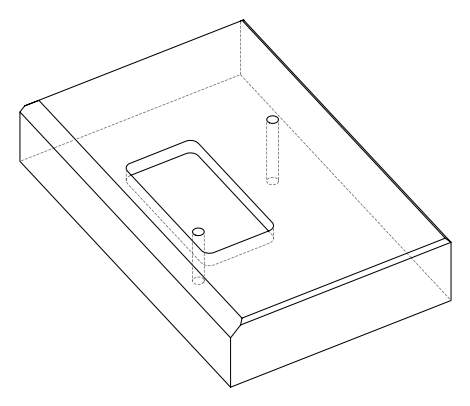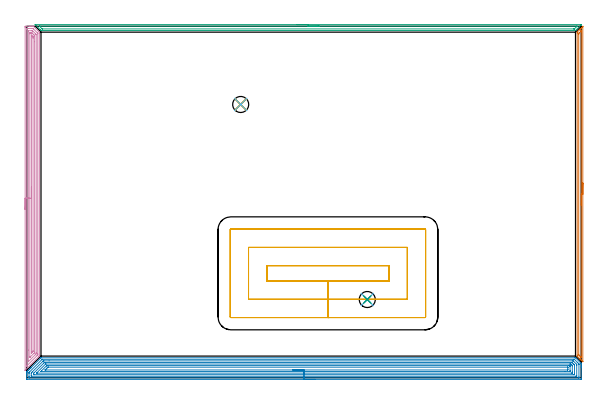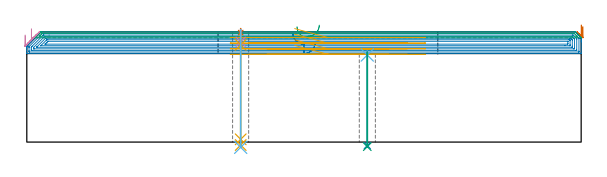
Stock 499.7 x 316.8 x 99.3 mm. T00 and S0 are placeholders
(PLAN: 12 operations, 7 tool changes, 65 min)
(1 AREA_MILL | FG_CHAMFER_SURFACE | UGT0205_001 | 4.95 min | 3972 mm3)
(2 AREA_MILL_1 | FG_CHAMFER_SURFACE_1 | UGT0205_001 | 28.08 min | 94935 mm3)
(3 AREA_MILL_2 | FG_CHAMFER_SURFACE_2 | UGT0205_001 | 7.99 min | 6918 mm3)
(4 AREA_MILL_3 | FG_CHAMFER_SURFACE_3 | UGT0205_001 | 12.35 min | 24592 mm3)
(5 MILL_RECTANGULAR_POCKET | POCKET_RECTANGULAR_STRAIGHT | UGT0201_105 | Follow Part, ap 5.5, ae 75% | 9.89 min | 405152 mm3)
(6 SPOT_DRILL | STEP1HOLE | NXT0321_9005460120000 | 0.03 min | 1 mm3)
(7 SPOT_DRILL_1 | STEP1HOLE_1 | NXT0321_9005460120000 | 0.03 min | 9 mm3)
(8 DRILL_THROUGH_HOLE_INTO_CENTER | STEP1HOLE | NXT0301_065 | 0.34 min | 5416 mm3)
(9 DRILL_TO_ENLARGE_THROUGH_HOLE | STEP1HOLE | NXT0301_106 | 0.35 min | 7586 mm3)
(10 DRILL_BLIND_HOLE_INTO_CENTER | STEP1HOLE_1 | NXT0301_030 | 0.05 min | 202 mm3)
(11 GUN_DRILL_THROUGH_HOLE | STEP1HOLE_1 | UGT0307_001 | 0.47 min | 1787 mm3)
(12 SPADE_DRILL_TO_ENLARGE_THROUGH_HOLE | STEP1HOLE_1 | UGT0306_005 | 0.43 min | 14344 mm3)
(TOOL UGT0205_001 | Chamfer Mill 20 x 3 x 45 deg. | D20 FL50 Z2)
(TOOL UGT0201_105 | End Mill 22 mm | D22 FL25 Z2)
(TOOL NXT0321_9005460120000 | NC Spot Drill, 142deg, 12mm, Carbide, Uncoated | D12 PA142 FL30 Z2)
(TOOL NXT0301_065 | Carbide Drill 9.4mm [860.1-0940-075A1-MM 2214] | D9.4 PA140 FL98 Z2)
(TOOL NXT0301_106 | Carbide Drill 14.5mm [860.1-1450-073A1-MM 2214] | D14.5 PA140 FL83 Z2)
(TOOL NXT0301_030 | Carbide Drill 5.9mm [860.1-0590-018A1-MM 2214] | D5.9 PA140 FL28 Z2)
(TOOL UGT0307_001 | Gun Drill 5 mm | D5 PA130 FL24 Z1)
(TOOL UGT0306_005 | Spade Drill 14.5mm | D14.5 PA132 FL10 Z2)
(OP 1 AREA_MILL)
G17 G21 G94 G90
T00 M6
G54
G17 G0 G90 X501.2 Y175.5 S1061 M3
G43 Z109.3 H0
Z104.2
G94 G1 Y175.462 Z103.328 F250.
Y175.348 Z102.463
Y175.159 Z101.612
Y174.897 Z100.78
Y174.563 Z99.974
Y174.16 Z99.2
Y173.692 Z98.464
Y173.16 Z97.772
Y172.571 Z97.129
Y171.928 Z96.54
Y171.236 Z96.008
Y170.5 Z95.54
Y169.726 Z95.137
Y168.92 Z94.803
Y168.088 Z94.541
Y167.236 Z94.352
Y166.372 Z94.238
Y165.5 Z94.2
Y14.568
X501.198 Y14.52 Z94.202
X501.192 Y14.408 Z94.206
X499.692 Y15.907 Z95.706
X499.525 Y16.072 Z95.87
X499.365 Y16.234 Z96.032
X499.245 Y16.354 Z96.153
X499.088 Y16.51 Z96.307
X498.936 Y16.662 Z96.461
X498.798 Y16.801 Z96.599
X498.65 Y16.948 Z96.745
X498.508 Y17.091 Z96.89
X498.352 Y17.247 Z97.046
X498.212 Y17.386 Z97.183
X496.462 Y19.137 Z98.935
X496.123 Y19.48 Z99.277
X496.107 Y19.5 Z99.293
X496.1 Y20.373 Z99.3
Y310.627
X496.107 Y311.5 Z99.293
X496.123 Y311.52 Z99.277
X496.462 Y311.864 Z98.935
X498.212 Y313.615 Z97.183
X498.352 Y313.753 Z97.046
X498.508 Y313.909 Z96.89
X498.65 Y314.052 Z96.745
X498.798 Y314.199 Z96.599
X498.936 Y314.338 Z96.461
X499.088 Y314.49 Z96.307
X499.245 Y314.646 Z96.153
X499.365 Y314.766 Z96.032
X499.525 Y314.928 Z95.87
X500.049 Y315.449 Z95.351
X500.492 Y315.893 Z94.905
X500.98 Y316.38 Z94.42
X501.093 Y316.493 Z94.306
X501.183 Y316.581 Z94.215
X501.194 Y316.583 Z94.204
X501.199 Y316.581 Z94.199
X501.2 Y165.5 Z94.2
X499.786 Z95.614
X499.785 Y18.768 Z95.615
X499.784 Y18.587 Z95.616
X499.781 Y18.374 Z95.619
X499.779 Y18.285 Z95.621
X499.726 Y18.335 Z95.674
X499.465 Y18.587 Z95.935
X499.088 Y18.962 Z96.312
X498.57 Y19.48 Z96.83
X498.212 Y19.84 Z97.188
X497.688 Y20.373 Z97.712
X497.521 Y20.556 Z97.879
X497.519 Y20.729 Z97.881
X497.515 Y21.085 Z97.885
Y309.553
Y309.734
X497.52 Y310.441 Z97.88
X497.567 Y310.505 Z97.833
X497.681 Y310.627 Z97.719
X497.948 Y310.897 Z97.452
X498.212 Y311.163 Z97.188
X499.088 Y312.038 Z96.312
X499.463 Y312.413 Z95.937
X499.564 Y312.513 Z95.836
X499.719 Y312.662 Z95.681
X499.776 Y312.715 Z95.624
X499.781 Y312.598 Z95.619
X499.784 Y312.413 Z95.616
X499.785 Y312.229 Z95.615
X499.786 Y311.701 Z95.614
Y165.5
Y164.628 Z95.652
Y163.764 Z95.766
Y162.912 Z95.955
Y162.08 Z96.217
Y161.274 Z96.551
Y160.5 Z96.954
Y159.764 Z97.423
Y159.072 Z97.954
Y158.429 Z98.543
Y157.84 Z99.186
Y157.308 Z99.878
Y156.84 Z100.614
Y156.437 Z101.388
Y156.103 Z102.194
Y155.841 Z103.026
Y155.652 Z103.878
Y155.538 Z104.743
Y155.5 Z105.614
G0 Z109.3
M5
M2
(OP 2 AREA_MILL_1)
G17 G21 G94 G90
T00 M6
G54
G17 G0 G90 X259.85 Y-1.5 S1061 M3
G43 Z109.3 H0
Z89.8
G94 G1 X259.812 Z88.928 F250.
X259.698 Z88.064
X259.509 Z87.212
X259.247 Z86.38
X258.913 Z85.574
X258.51 Z84.8
X258.042 Z84.064
X257.51 Z83.372
X256.921 Z82.729
X256.278 Z82.14
X255.586 Z81.609
X254.85 Z81.14
X254.076 Z80.737
X253.27 Z80.403
X252.438 Z80.141
X251.587 Z79.952
X250.722 Z79.838
X249.85 Z79.8
X0.617
X0.141 Y-1.495 Z79.803
X0.009 Y-1.491 Z79.806
X0. Y-1.024 Z80.273
Y1.626 Z82.921
Y3.055 Z84.351
Y3.392 Z84.688
Y4.067 Z85.367
Y4.9 Z86.2
X0.002 Y5.159 Z86.458
X0.004 Y5.193 Z86.491
X0.022 Y5.222 Z86.521
X0.187 Y5.388 Z86.687
X0.252 Y5.453 Z86.75
X0.32 Y5.52 Z86.819
X0.478 Y5.679 Z86.978
X0.546 Y5.748 Z87.044
X0.617 Y5.818 Z87.117
X0.77 Y5.97 Z87.269
X0.84 Y6.042 Z87.338
X1.486 Y6.686 Z87.986
X1.723 Y6.925 Z88.221
X2.34 Y7.54 Z88.84
X2.404 Y7.604 Z88.904
X2.607 Y7.808 Z89.104
X3.194 Y8.394 Z89.694
X3.297 Y8.498 Z89.797
X3.49 Y8.692 Z89.988
X3.595 Y8.795 Z90.095
X3.681 Y8.881 Z90.181
X3.784 Y8.986 Z90.282
X12.764 Y17.965 Z99.263
X12.774 Y17.973 Z99.271
X12.804 Y17.997 Z99.286
X13.124 Y18. Z99.3
X493.723
X494.603 Y17.993 Z99.293
X494.616 Y17.983 Z99.283
X494.635 Y17.965 Z99.264
X499.567 Y13.033 Z94.332
X499.69 Y12.901 Z94.195
X499.7 Y12.77 Z94.07
Y12.016 Z93.316
Y11.341 Z92.637
Y10.121 Z91.418
Y9.575 Z90.869
Y8.964 Z90.26
Y-1.024 Z80.274
X499.698 Y-1.299 Z79.998
X499.69 Y-1.492 Z79.806
X499.495 Y-1.499 Z79.799
X249.85 Y-1.5 Z79.8
Y-0.086 Z81.214
X2.404 Y-0.085 Z81.215
X2.348
X2.019 Y-0.079 Z81.221
X2.01 Y0.027 Z81.327
X2.003 Y0.256 Z81.556
X2.001 Y0.743 Z82.043
X2. Y1.142 Z82.442
Y3.792 Z85.092
X2.001 Y4.276 Z85.576
X2.004 Y4.671 Z85.971
X2.01 Y4.73 Z86.03
X2.034 Y4.772 Z86.072
X2.114 Y4.857 Z86.157
X2.404 Y5.154 Z86.454
X13.509 Y16.259 Z97.559
X13.68 Y16.427 Z97.727
X13.819 Y16.56 Z97.86
X13.84 Y16.578 Z97.878
X13.861 Y16.581 Z97.881
X13.912 Y16.584 Z97.884
X14.017 Y16.585 Z97.885
X14.073 Y16.586 Z97.886
X492.885
X493.304 Y16.583 Z97.883
X493.513 Y16.579 Z97.879
X493.561 Y16.578 Z97.878
X493.621 Y16.522 Z97.822
X493.723 Y16.426 Z97.726
X496.16 Y13.991 Z95.291
X497.043 Y13.108 Z94.408
X497.296 Y12.853 Z94.153
X497.607 Y12.535 Z93.835
X497.682 Y12.457 Z93.757
X497.69 Y12.357 Z93.657
X497.694 Y12.224 Z93.524
X497.699 Y11.826 Z93.126
Y0.743 Z82.043
X497.698 Y0.346 Z81.646
X497.69 Y-0.055 Z81.245
X497.681 Y-0.08 Z81.22
X497.662 Y-0.081 Z81.219
X497.61 Y-0.084 Z81.216
X497.505 Y-0.085 Z81.215
X497.296 Y-0.086 Z81.214
X249.85
Y1.329 Z82.629
X4.491
X4.191 Y1.33 Z82.63
X4.091 Y1.332 Z82.632
X4.02 Y1.335 Z82.635
X4.01 Y1.438 Z82.738
X4.004 Y1.626 Z82.926
X4.001 Y1.814 Z83.114
Y3.58 Z84.88
X4.01 Y4.276 Z85.576
X4.088 Y4.377 Z85.677
X4.191 Y4.488 Z85.788
X4.527 Y4.827 Z86.127
X4.858 Y5.159 Z86.459
X14.741 Y15.041 Z96.341
X14.799 Y15.097 Z96.397
X14.848 Y15.14 Z96.44
X14.878 Y15.164 Z96.464
X14.91 Y15.166 Z96.466
X15.504 Y15.17 Z96.47
X20.097 Y15.172 Z96.472
X491.636 Y15.171 Z96.471
X491.936 Y15.169 Z96.469
X492.536 Y15.164 Z96.464
X492.606 Y15.096 Z96.396
X495.509 Y12.192 Z93.492
X495.614 Y12.083 Z93.383
X495.665 Y12.028 Z93.328
X495.687 Y12.002 Z93.302
X495.69 Y11.906 Z93.206
X495.698 Y11.53 Z92.83
X495.699 Y11.341 Z92.641
X495.7 Y11.153 Z92.453
X495.699 Y1.626 Z82.926
X495.698 Y1.439 Z82.739
X495.693 Y1.375 Z82.675
X495.688 Y1.335 Z82.635
X495.659 Y1.334 Z82.634
X495.509 Y1.331 Z82.631
X494.917 Y1.329 Z82.629
X494.616
X249.85
Y2.743 Z84.043
X6.871
X6.633 Y2.744 Z84.044
X6.123 Y2.75 Z84.05
X6.01 Y2.758 Z84.058
X6.001 Y3.392 Z84.692
X6.01 Y3.822 Z85.122
X6.025 Y3.865 Z85.165
X6.054 Y3.898 Z85.198
X6.109 Y3.958 Z85.258
X6.202 Y4.053 Z85.353
X6.424 Y4.276 Z85.576
X15.257 Y13.108 Z94.408
X15.53 Y13.378 Z94.678
X15.804 Y13.644 Z94.944
X15.927 Y13.75 Z95.05
X16.045 Y13.753 Z95.053
X16.697 Y13.756 Z95.056
X16.933 Y13.757 Z95.057
X491.043
X491.281 Y13.755 Z95.055
X491.443 Y13.752 Z95.052
X491.479 Y13.75 Z95.05
X491.571 Y13.668 Z94.968
X491.72 Y13.526 Z94.826
X491.936 Y13.315 Z94.615
X493.027 Y12.224 Z93.524
X493.219 Y12.031 Z93.331
X493.588 Y11.655 Z92.955
X493.688 Y11.551 Z92.851
X493.692 Y11.525 Z92.825
X493.696 Y11.471 Z92.771
X493.7 Y11.364 Z92.664
Y11.341 Z92.641
Y3.392 Z84.692
X493.694 Y2.962 Z84.262
X493.69 Y2.754 Z84.054
X493.48 Y2.75 Z84.05
X492.83 Y2.744 Z84.044
X492.593 Y2.743 Z84.043
X249.85
Y4.157 Z85.457
X9.55
X8.776 Y4.158 Z85.458
X8.774 Y4.159 Z85.459
X8.772 Y4.162 Z85.462
X8.88 Y4.276 Z85.576
X9.211 Y4.611 Z85.911
X16.76 Y12.162 Z93.462
X16.826 Y12.224 Z93.524
X16.914 Y12.304 Z93.604
X16.955 Y12.336 Z93.636
X17.47 Y12.343 Z93.643
X489.256
X490.031 Y12.342 Z93.642
X490.15 Y12.34 Z93.64
X490.269 Y12.336 Z93.636
X490.466 Y12.324 Z93.624
X490.57 Y12.224 Z93.524
X491.043 Y11.758 Z93.058
X491.457 Y11.341 Z92.641
X491.591 Y11.201 Z92.501
X491.69 Y11.095 Z92.395
X491.693 Y11.016 Z92.316
X491.699 Y10.693 Z91.993
X491.7 Y5.159 Z86.459
X491.699 Y4.51 Z85.81
X491.693 Y4.276 Z85.576
X491.69 Y4.196 Z85.496
X491.675 Y4.164 Z85.464
X491.163 Y4.157 Z85.457
X249.85
Y5.571 Z86.871
X12.706
X12.662 Y5.572 Z86.872
X12.639 Y5.574 Z86.874
X12.633 Y5.576 Z86.876
Y5.579 Z86.879
X12.643 Y5.593 Z86.893
X12.663 Y5.614 Z86.914
X13.089 Y6.042 Z87.342
X17.59 Y10.543 Z91.843
X17.861 Y10.81 Z92.11
X17.94 Y10.884 Z92.184
X17.971 Y10.912 Z92.212
X18.013 Y10.923 Z92.223
X18.484 Y10.926 Z92.226
X18.901 Y10.928 Z92.228
X488.363 Y10.929 Z92.229
X488.781 Y10.927 Z92.227
X489.256 Y10.924 Z92.224
X489.41 Y10.922 Z92.222
X489.57 Y10.772 Z92.072
X489.65 Y10.693 Z91.993
X489.687 Y10.654 Z91.954
X489.69 Y10.604 Z91.904
X489.695 Y10.458 Z91.758
X489.699 Y10.02 Z91.32
X489.7 Y6.487 Z87.787
X489.699 Y6.042 Z87.342
X489.695 Y5.608 Z86.908
X489.69 Y5.58 Z86.88
X489.671 Y5.578 Z86.878
X489.613 Y5.574 Z86.874
X489.494 Y5.572 Z86.872
X485.105 Y5.571 Z86.871
X249.85
Y6.985 Z88.285
X17.27 Y6.986 Z88.286
X16.697 Y6.988 Z88.288
X16.632 Y6.989 Z88.289
X16.506 Y6.999 Z88.299
X16.515 Y7.011 Z88.311
X16.56 Y7.06 Z88.36
X16.609 Y7.111 Z88.411
X16.697 Y7.2 Z88.5
X18.189 Y8.692 Z89.992
X18.484 Y8.986 Z90.286
X18.781 Y9.28 Z90.58
X18.985 Y9.477 Z90.777
X19.018 Y9.508 Z90.808
X19.065 Y9.51 Z90.81
X19.169 Y9.513 Z90.813
X19.377 Y9.514 Z90.814
X19.438 Y9.515 Z90.815
X487.531 Y9.514 Z90.814
X487.66 Y9.509 Z90.809
X487.685 Y9.508 Z90.808
X487.691 Y9.494 Z90.794
X487.697 Y9.471 Z90.771
X487.699 Y9.447 Z90.747
Y7.808 Z89.108
X487.698 Y7.583 Z88.883
X487.69 Y7.353 Z88.653
X487.668 Y6.992 Z88.292
X487.47 Y6.987 Z88.287
X487.408 Y6.986 Z88.286
X249.85 Y6.985 Z88.285
X248.978 Z88.323
X248.114 Z88.437
X247.262 Z88.626
X246.43 Z88.888
X245.624 Z89.222
X244.85 Z89.625
X244.114 Z90.094
X243.422 Z90.625
X242.779 Z91.214
X242.19 Z91.857
X241.659 Z92.55
X241.19 Z93.285
X240.787 Z94.059
X240.453 Z94.865
X240.191 Z95.697
X240.002 Z96.549
X239.888 Z97.414
X239.85 Z98.285
G0 Z109.3
M5
M2
(OP 3 AREA_MILL_2)
G17 G21 G94 G90
T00 M6
G54
G17 G0 G90 X243.6 Y318.298 S1061 M3
G43 Z109.3 H0
Z104.002
G94 G1 X243.638 Z103.13 F250.
X243.752 Z102.265
X243.941 Z101.414
X244.203 Z100.582
X244.537 Z99.776
X244.94 Z99.002
X245.409 Z98.266
X245.94 Z97.574
X246.529 Z96.931
X247.172 Z96.341
X247.864 Z95.81
X248.6 Z95.341
X249.374 Z94.939
X250.18 Z94.605
X251.012 Z94.342
X251.864 Z94.154
X252.729 Z94.04
X253.6 Z94.002
X499.629 Y318.296 Z94.003
X499.653 Y318.295 Z94.002
X499.7 Y318.289 Z94.005
X499.699 Y318.213 Z94.08
X499.69 Y318.098 Z94.194
X499.581 Y317.979 Z94.317
X499.538 Y317.938 Z94.361
X494.598 Y313. Z99.3
X13.046
X12.803 Y313.003 Z99.291
X12.797 Y313.004 Z99.29
X12.695 Y313.103 Z99.193
X12.602 Y313.198 Z99.101
X12.352 Y313.447 Z98.852
X7.683 Y318.117 Z94.182
X7.515 Y318.293 Z94.006
X7.513 Y318.299 Z94.
X253.6 Y318.298 Z94.002
Y316.884 Z95.416
X495.583 Y316.882 Z95.418
X495.831 Y316.881 Z95.419
X495.955 Y316.878 Z95.422
X496.006 Y316.876 Z95.424
X496.004 Y316.866 Z95.434
X495.808 Y316.661 Z95.639
X495.662 Y316.513 Z95.787
X495.493 Y316.342 Z95.958
X493.704 Y314.555 Z97.745
X493.586 Y314.444 Z97.856
X493.56 Y314.422 Z97.878
X493.515 Y314.419 Z97.881
X493.415 Y314.416 Z97.884
X493.213 Y314.415 Z97.885
X492.81 Y314.414 Z97.886
X14.303 Y314.415 Z97.885
X13.9 Y314.42 Z97.88
X13.854 Y314.421 Z97.879
X13.784 Y314.478 Z97.822
X13.654 Y314.6 Z97.7
X13.496 Y314.754 Z97.546
X11.467 Y316.784 Z95.516
X11.431 Y316.822 Z95.478
X11.397 Y316.864 Z95.436
X11.388 Y316.879 Z95.421
X11.41 Y316.881 Z95.419
X11.708 Y316.885 Z95.415
X11.795 Y316.886 Z95.414
X253.6 Y316.884 Z95.416
X254.472 Z95.454
X255.337 Z95.568
X256.188 Z95.757
X257.02 Z96.019
X257.826 Z96.353
X258.6 Z96.756
X259.336 Z97.225
X260.028 Z97.756
X260.671 Z98.345
X261.261 Z98.988
X261.792 Z99.68
X262.26 Z100.416
X262.663 Z101.19
X262.997 Z101.996
X263.259 Z102.828
X263.448 Z103.68
X263.562 Z104.544
X263.6 Z105.416
G0 Z109.3
M5
M2
(OP 4 AREA_MILL_3)
G17 G21 G94 G90
T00 M6
G54
G17 G0 G90 X-1.5 Y151.75 S1061 M3
G43 Z109.3 H0
Z96.5
G94 G1 Y151.788 Z95.628 F250.
Y151.902 Z94.764
Y152.091 Z93.912
Y152.353 Z93.08
Y152.687 Z92.274
Y153.09 Z91.5
Y153.558 Z90.764
Y154.09 Z90.072
Y154.679 Z89.429
Y155.322 Z88.84
Y156.014 Z88.309
Y156.75 Z87.84
Y157.524 Z87.437
Y158.33 Z87.103
Y159.162 Z86.841
Y160.014 Z86.652
Y160.878 Z86.538
Y161.75 Z86.5
Y315.899
X-1.499 Y316.191 Z86.501
X-1.493 Y316.786 Z86.504
X-1.491 Y316.793 Z86.506
X-0.899 Y316.8 Z87.098
X2.67 Z90.664
X3.236 Z91.233
X3.562 Z91.558
X4.129 Z92.125
X4.454 Z92.449
X5.105 Z93.104
X5.792 Z93.791
X5.915 Y316.799 Z93.914
X6. Y316.79 Z93.995
X6.089 Y316.712 Z94.087
X11.16 Y311.64 Z99.159
X11.298 Y311.495 Z99.287
X11.3 Y310.834 Z99.3
Y19.807
X11.302 Y19.506 Z99.294
X11.295 Y19.495 Z99.292
X11.294 Y19.492 Z99.29
X10.715 Y18.915 Z98.714
X-1.188 Y7.012 Z86.811
X-1.345 Y6.853 Z86.652
X-1.487 Y6.714 Z86.51
X-1.495 Y6.713 Z86.503
X-1.499 Y6.714 Z86.499
X-1.5 Y6.805 Z86.5
Y161.75
X-0.086 Z87.914
Y314.484
X-0.084 Y314.563 Z87.916
X-0.079 Y314.721 Z87.921
X-0.074 Y314.791 Z87.926
X-0.055 Y314.794 Z87.945
X-0.007 Y314.797 Z87.993
X0.491 Y314.8 Z88.491
X0.885 Z88.885
X4.952 Z92.952
X5.346 Y314.798 Z93.346
X5.477 Y314.794 Z93.477
X5.524 Y314.79 Z93.524
X5.568 Y314.771 Z93.568
X5.643 Y314.699 Z93.643
X5.944 Y314.405 Z93.944
X9.515 Y310.834 Z97.515
X9.807 Y310.537 Z97.807
X9.875 Y310.463 Z97.875
X9.882 Y310.178 Z97.882
X9.885 Y310.021 Z97.885
X9.886 Y21.514 Z97.886
X9.884 Y20.7 Z97.884
X9.883 Y20.624 Z97.883
X9.879 Y20.547 Z97.879
X9.807 Y20.468 Z97.807
X9.481 Y20.133 Z97.481
X9.158 Y19.807 Z97.158
X0.112 Y10.762 Z88.112
X-0.007 Y10.645 Z87.993
X-0.048 Y10.608 Z87.952
X-0.072 Y10.587 Z87.928
X-0.079 Y10.644 Z87.921
X-0.084 Y10.801 Z87.916
X-0.085 Y10.88 Z87.915
X-0.086 Y161.75 Z87.914
X1.328 Z89.328
X1.329 Y312.176 Z89.329
X1.33 Y312.62 Z89.33
X1.333 Y312.732 Z89.333
X1.335 Y312.779 Z89.335
X1.418 Y312.79 Z89.418
X1.599 Y312.798 Z89.599
X4.274 Y312.8 Z92.274
X4.454 Z92.454
X4.634 Y312.799 Z92.634
X4.994 Y312.793 Z92.994
X5.095 Y312.79 Z93.095
X5.123 Y312.768 Z93.123
X5.176 Y312.721 Z93.176
X5.281 Y312.62 Z93.281
X5.346 Y312.555 Z93.346
X7.959 Y309.942 Z95.959
X8.022 Y309.878 Z96.022
X8.434 Y309.458 Z96.434
X8.457 Y309.432 Z96.457
X8.464 Y309.397 Z96.464
X8.468 Y309.318 Z96.468
X8.471 Y309.199 Z96.471
Y22.486
X8.469 Y22.039 Z96.469
X8.464 Y21.593 Z96.464
X8.252 Y21.363 Z96.252
X8.022 Y21.125 Z96.022
X7.812 Y20.911 Z95.812
X7.601 Y20.7 Z95.601
X1.565 Y14.664 Z89.565
X1.35 Y14.451 Z89.35
X1.344 Y14.45 Z89.344
X1.336 Y14.451 Z89.336
X1.334 Y14.475 Z89.334
X1.329 Y14.899 Z89.329
Y24.915
X1.328 Y161.75 Z89.328
X2.743 Z90.743
Y309.942
X2.747 Y310.757 Z90.747
X2.749 Y310.782 Z90.749
X2.76 Y310.79 Z90.76
X2.812 Y310.794 Z90.812
X2.919 Y310.798 Z90.919
X3.133 Y310.799 Z91.133
X3.562 Y310.8 Z91.562
X4.454 Z92.454
X4.489 Y310.799 Z92.489
X4.595 Y310.794 Z92.595
X4.647 Y310.79 Z92.647
X4.853 Y310.589 Z92.853
X5.182 Y310.267 Z93.182
X5.346 Y310.105 Z93.346
X5.428 Y310.024 Z93.428
X6.238 Y309.213 Z94.238
X6.402 Y309.049 Z94.402
X6.566 Y308.882 Z94.566
X6.892 Y308.547 Z94.892
X7.05 Y308.378 Z95.05
X7.053 Y308.331 Z95.053
X7.056 Y308.23 Z95.056
X7.057 Y302.901 Z95.057
Y22.968
X7.055 Y22.764 Z95.055
X7.053 Y22.662 Z95.053
X7.05 Y22.615 Z95.05
X7.028 Y22.588 Z95.028
X6.934 Y22.486 Z94.934
X6.587 Y22.136 Z94.587
X6.238 Y21.787 Z94.238
X3.366 Y18.915 Z91.366
X3.278 Y18.827 Z91.278
X3.016 Y18.568 Z91.016
X2.755 Y18.314 Z90.755
X2.75 Y18.311 Z90.75
X2.748 Y18.332 Z90.748
X2.745 Y18.404 Z90.745
X2.743 Y18.55 Z90.743
Y18.842
Y161.75
X4.157 Z92.157
Y308.156
X4.158 Y308.452 Z92.158
X4.162 Y308.75 Z92.162
X4.164 Y308.784 Z92.164
X4.173 Y308.789 Z92.173
X4.216 Y308.774 Z92.216
X4.321 Y308.674 Z92.321
X4.454 Y308.545 Z92.454
X4.845 Y308.156 Z92.845
X5.346 Y307.653 Z93.346
X5.539 Y307.455 Z93.539
X5.633 Y307.356 Z93.633
X5.636 Y307.264 Z93.636
X5.64 Y306.969 Z93.64
X5.643 Y306.371 Z93.643
Y306.074
X5.642 Y24.271 Z93.642
X5.641 Y23.976 Z93.641
X5.636 Y23.677 Z93.636
X5.635 Y23.645 Z93.635
X5.611 Y23.618 Z93.611
X5.551 Y23.553 Z93.551
X5.38 Y23.378 Z93.38
X4.487 Y22.486 Z92.487
X4.47 Y22.469 Z92.47
X4.454 Y22.454 Z92.454
X4.164 Y22.206 Z92.164
X4.161 Y22.486 Z92.161
X4.158 Y22.781 Z92.158
X4.157 Y23.378 Z92.157
Y23.675
Y161.75
Y162.622 Z92.195
Y163.486 Z92.309
Y164.338 Z92.498
Y165.17 Z92.76
Y165.976 Z93.094
Y166.75 Z93.497
Y167.486 Z93.965
Y168.178 Z94.496
Y168.821 Z95.086
Y169.41 Z95.729
Y169.942 Z96.421
Y170.41 Z97.157
Y170.813 Z97.931
Y171.147 Z98.737
Y171.409 Z99.569
Y171.598 Z100.42
Y171.712 Z101.285
Y171.75 Z102.157
G0 Z109.3
M5
M2
(OP 5 MILL_RECTANGULAR_POCKET)
G17 G21 G94 G90
T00 M6
G54
G17 G0 G90 X241.407 Y87.2 S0 M3
G43 Z109.3 H0
Z102.3
G94 G1 X271.45 Z94.25 F250.
X326.5 F500.
Y101.
X216.4
Y87.2
X271.45
Y70.7
X343.
Y117.5
X199.9
Y70.7
X271.45
Y54.2
X358.9
G3 X359.5 Y54.8 R0.6
G1 Y133.4
G3 X358.9 Y134. R0.6
G1 X184.
G3 X183.4 Y133.4 R0.6
G1 Y54.8
G3 X184. Y54.2 R0.6
G1 X271.45
X272.45
G0 X241.407 Y87.2 Z97.25
G1 X271.45 Z89.2 F250.
X326.5 F500.
Y101.
X216.4
Y87.2
X271.45
Y70.7
X343.
Y117.5
X199.9
Y70.7
X271.45
Y54.2
X358.9
G3 X359.5 Y54.8 R0.6
G1 Y133.4
G3 X358.9 Y134. R0.6
G1 X184.
G3 X183.4 Y133.4 R0.6
G1 Y54.8
G3 X184. Y54.2 R0.6
G1 X271.45
X272.45
G0 X241.407 Y87.2 Z92.2
G1 X271.45 Z84.15 F250.
X326.5 F500.
Y101.
X216.4
Y87.2
X271.45
Y70.7
X343.
Y117.5
X199.9
Y70.7
X271.45
Y54.2
X358.9
G3 X359.5 Y54.8 R0.6
G1 Y133.4
G3 X358.9 Y134. R0.6
G1 X184.
G3 X183.4 Y133.4 R0.6
G1 Y54.8
G3 X184. Y54.2 R0.6
G1 X271.45
X272.45
G0 X241.407 Y87.2 Z87.15
G1 X271.45 Z79.1 F250.
X326.5 F500.
Y101.
X216.4
Y87.2
X271.45
Y70.7
X343.
Y117.5
X199.9
Y70.7
X271.45
Y54.2
X358.9
G3 X359.5 Y54.8 R0.6
G1 Y133.4
G3 X358.9 Y134. R0.6
G1 X184.
G3 X183.4 Y133.4 R0.6
G1 Y54.8
G3 X184. Y54.2 R0.6
G1 X271.45
X272.45
G0 Z109.3
M5
M2
(OP 6 SPOT_DRILL)
G17 G21 G94 G90
T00 M6
G54
G17 G0 G90 X306.9 Y70.5 S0 M3
G43 Z109.3 H0
G94 G81 G98 Z78.472 F250. R82.1
G80
M5
M2
(OP 7 SPOT_DRILL_1)
G17 G21 G94 G90
T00 M6
G54
G17 G0 G90 X192.8 Y246.3 S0 M3
G43 Z109.3 H0
G94 G81 G98 Z98.672 F250. R102.3
G80
M5
M2
(OP 8 DRILL_THROUGH_HOLE_INTO_CENTER)
G17 G21 G94 G90
T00 M6
G54
G17 G0 G90 X306.9 Y70.5 S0 M3
G43 Z109.3 H1
G94 G73 G98 Z-3.211 F250. Q9.146 R81.1
G80
M5
M2
(OP 9 DRILL_TO_ENLARGE_THROUGH_HOLE)
G17 G21 G94 G90
T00 M6
G54
G17 G0 G90 X306.9 Y70.5 S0 M3
G43 Z109.3 H1
G94 G73 G98 Z-4.139 F250. Q13.873 R81.1
G80
M5
M2
(OP 10 DRILL_BLIND_HOLE_INTO_CENTER)
G17 G21 G94 G90
T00 M6
G54
G17 G0 G90 X192.8 Y246.3 S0 M3
G43 Z109.3 H1
G94 G81 G98 Z90.45 F250. R101.3
G80
M5
M2
(OP 11 GUN_DRILL_THROUGH_HOLE)
G17 G21 G94 G90
T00 M6
G54
G17 G0 G90 X192.8 Y246.3 M8
G43 Z109.3 H0
Z99.025
S716 M3
G94 G1 Z87.694 F125. M26
G4 X.084
Z2.5 F250.
G4 X.084
Z-2.666 F125.
G4 X.084
M5
M9
G0 Z99.025
Z109.3
M2
(OP 12 SPADE_DRILL_TO_ENLARGE_THROUGH_HOLE)
G17 G21 G94 G90
T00 M6
G54
G17 G0 G90 X192.8 Y246.3 S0 M3
G43 Z109.3 H0
G94 G73 G98 Z-4.728 F250. Q13.003 R101.3
G80
M5
M2
